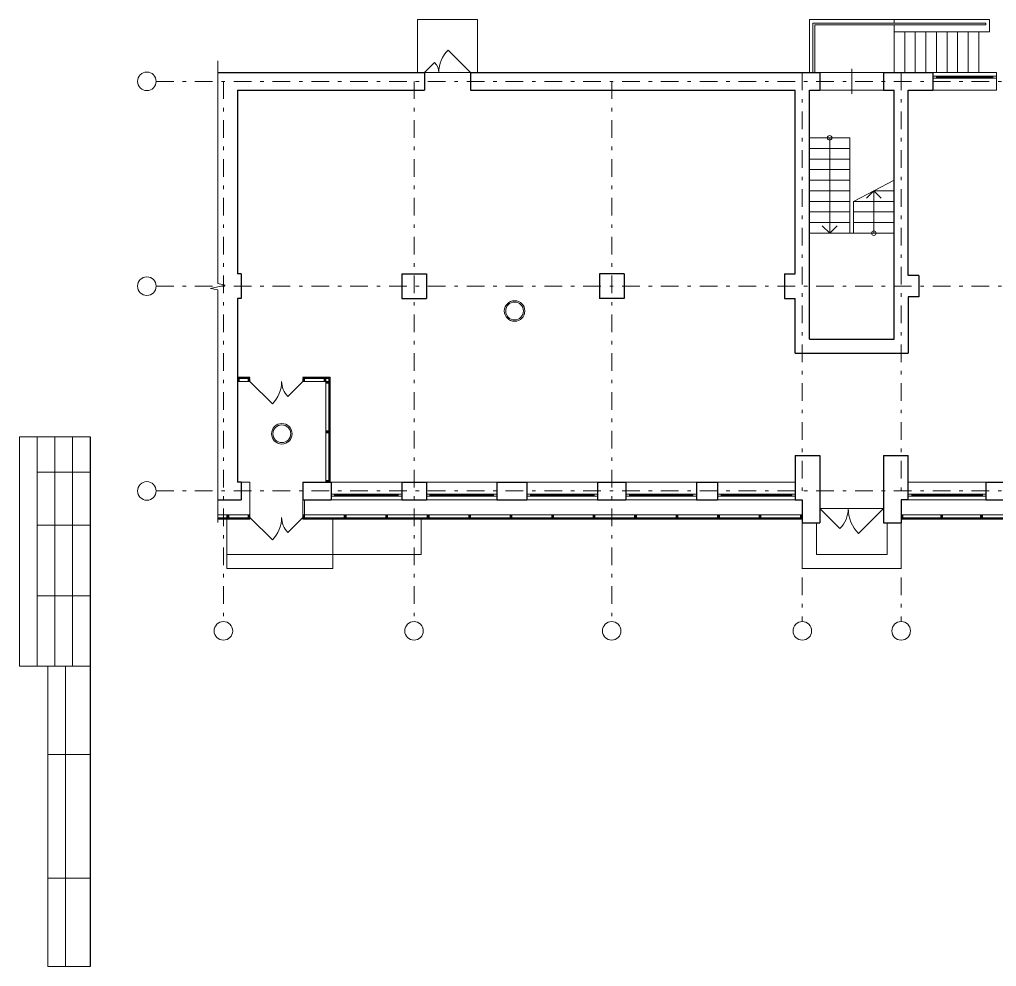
# Model space of a CAD drawing. Header units: metres. Extents: x 0 to 61, y 0.5 to 27.3.
# Drawn here: x 0 to 27.68, y 0.5 to 27.32 of the extents above; entities that cross this region are included whole.
import ezdxf

# ---------------------------------------------------------------- set-up
doc = ezdxf.new("R2010")
doc.units = ezdxf.units.M
doc.header["$MEASUREMENT"] = 0
doc.linetypes.add('( Dashdot )', pattern=[1.001, 0.5, -0.25, 0.001, -0.25])
doc.layers.add('Level 63', color=7, linetype='Continuous', lineweight=0)

# ---------------------------------------------------------------- blocks, each defined once
blk = doc.blocks.new('*U1186')
at = {"lineweight": 0}
blk.add_line((-0.8, 0), (0.8, 0), dxfattribs=at)
at = {"lineweight": 13, "flags": 128}
for points in [[(-0.9, 0.03), (-0.8, 0.03), (-0.8, -0.03), (-0.9, -0.03), (-0.9, 0.03)], [(0.9, 0.03), (0.8, 0.03), (0.8, -0.03), (0.9, -0.03), (0.9, 0.03)]]:
    blk.add_lwpolyline(points, close=True, dxfattribs=at)
at = {"lineweight": 0, "flags": 128}
blk.add_lwpolyline([(-0.8, 0.03), (0.8, 0.03), (0.8, -0.03), (-0.8, -0.03), (-0.8, 0.03)], close=True, dxfattribs=at)
blk = doc.blocks.new('*U1187')
at = {"lineweight": 0}
blk.add_line((-1, 0), (1, 0), dxfattribs=at)
at = {"lineweight": 13, "flags": 128}
for points in [[(-1.1, 0.03), (-1, 0.03), (-1, -0.03), (-1.1, -0.03), (-1.1, 0.03)], [(1.1, 0.03), (1, 0.03), (1, -0.03), (1.1, -0.03), (1.1, 0.03)]]:
    blk.add_lwpolyline(points, close=True, dxfattribs=at)
at = {"lineweight": 0, "flags": 128}
blk.add_lwpolyline([(-1, 0.03), (1, 0.03), (1, -0.03), (-1, -0.03), (-1, 0.03)], close=True, dxfattribs=at)
blk = doc.blocks.new('*U1190')
at = {"lineweight": 0}
blk.add_line((-0.9, 0), (0.9, 0), dxfattribs=at)
at = {"lineweight": 13, "flags": 128}
for points in [[(-1, 0.03), (-0.9, 0.03), (-0.9, -0.03), (-1, -0.03), (-1, 0.03)], [(1, 0.03), (0.9, 0.03), (0.9, -0.03), (1, -0.03), (1, 0.03)]]:
    blk.add_lwpolyline(points, close=True, dxfattribs=at)
at = {"lineweight": 0, "flags": 128}
blk.add_lwpolyline([(-0.9, 0.03), (0.9, 0.03), (0.9, -0.03), (-0.9, -0.03), (-0.9, 0.03)], close=True, dxfattribs=at)

msp = doc.modelspace()

# ---------------------------------------------------------------- linework, layer by layer
at = {"lineweight": 13}
for p, q in [((22.376, 25.816), (22.376, 27.316)), ((22.376, 27.316), (27.476, 27.316)), ((22.476, 27.216), (27.376, 27.216)), ((22.476, 25.816), (22.476, 27.216)), ((22.526, 27.166), (27.376, 27.166)), ((22.526, 25.816), (22.526, 27.166)), ((24.776, 27.216), (24.776, 27.316)), ((24.776, 25.816), (24.776, 27.166)), ((27.376, 27.166), (27.376, 27.216)), ((27.476, 26.966), (27.476, 27.316)), ((27.476, 26.966), (24.776, 26.966)), ((27.176, 25.816), (27.176, 26.966)), ((12.14, 26.452), (12.776, 25.816)), ((11.476, 25.816), (11.759, 26.099)), ((22.376, 23.966), (23.526, 23.966)), ((23.526, 21.266), (23.526, 23.966)), ((23.626, 21.266), (23.626, 22.166)), ((22.376, 21.266), (24.776, 21.266)), ((6.176, 17.186), (6.526, 17.186)), ((8.026, 17.186), (8.796, 17.186)), ((8.796, 14.216), (8.796, 17.186)), ((6.176, 17.066), (6.526, 17.066)), ((6.526, 17.066), (7.163, 16.43)), ((8.026, 17.066), (7.602, 16.642)), ((8.026, 17.066), (8.676, 17.066)), ((8.676, 17.066), (8.676, 14.216)), ((6.276, 14.216), (6.526, 14.216)), ((6.526, 14.216), (6.526, 13.286)), ((8.026, 13.716), (8.026, 13.286)), ((8.076, 13.716), (8.076, 13.286)), ((6.476, 13.286), (5.62, 13.286)), ((22.176, 13.286), (8.026, 13.286)), ((22.676, 13.466), (23.242, 12.9)), ((24.476, 13.466), (23.769, 12.759)), ((36.276, 13.286), (24.976, 13.286)), ((5.62, 13.166), (6.476, 13.166)), ((5.875, 13.166), (5.875, 11.766)), ((6.526, 13.216), (7.163, 12.58)), ((8.026, 13.216), (7.602, 12.792)), ((22.176, 13.166), (8.026, 13.166)), ((8.875, 13.166), (8.875, 11.766)), ((11.375, 13.166), (11.375, 12.166)), ((22.176, 13.066), (22.176, 11.766)), ((22.576, 13.066), (22.576, 12.166)), ((24.576, 13.066), (24.576, 12.166)), ((24.976, 13.166), (36.276, 13.166)), ((24.976, 13.066), (24.976, 11.766)), ((5.875, 12.166), (8.875, 12.166)), ((11.375, 12.166), (8.875, 12.166)), ((22.576, 12.166), (24.576, 12.166)), ((5.875, 11.766), (8.875, 11.766)), ((22.176, 11.766), (24.976, 11.766))]:
    msp.add_line(p, q, dxfattribs=at)
at = {"lineweight": 0}
for p, q in [((25.076, 25.816), (25.076, 26.966)), ((25.376, 25.816), (25.376, 26.966)), ((25.676, 25.816), (25.676, 26.966)), ((25.976, 25.816), (25.976, 26.966)), ((26.276, 25.816), (26.276, 26.966)), ((26.576, 25.816), (26.576, 26.966)), ((26.876, 25.816), (26.876, 26.966)), ((11.476, 25.816), (12.776, 25.816)), ((23.576, 25.916), (23.576, 25.216)), ((22.951, 23.966), (22.951, 21.266)), ((22.376, 23.666), (23.526, 23.666)), ((22.376, 23.366), (23.526, 23.366)), ((22.376, 23.066), (23.526, 23.066)), ((22.376, 22.766), (23.526, 22.766)), ((23.626, 22.166), (24.776, 22.766)), ((22.376, 22.466), (23.526, 22.466)), ((23.993, 22.258), (24.201, 22.466)), ((24.201, 22.466), (24.776, 22.466)), ((24.201, 21.266), (24.201, 22.466)), ((24.409, 22.258), (24.201, 22.466)), ((22.376, 22.166), (23.526, 22.166)), ((23.626, 22.166), (24.776, 22.166)), ((22.376, 21.866), (23.526, 21.866)), ((23.626, 21.866), (24.776, 21.866)), ((22.376, 21.566), (23.526, 21.566)), ((22.743, 21.474), (22.951, 21.266)), ((23.159, 21.474), (22.951, 21.266)), ((23.626, 21.566), (24.776, 21.566)), ((24.476, 13.466), (22.676, 13.466))]:
    msp.add_line(p, q, dxfattribs=at)
at = {"lineweight": 30}
for p, q in [((5.62, 25.816), (11.476, 25.816)), ((11.476, 25.816), (11.476, 25.316)), ((12.776, 25.816), (12.776, 25.316)), ((12.776, 25.816), (22.676, 25.816)), ((22.676, 25.816), (22.676, 25.316)), ((24.476, 25.816), (24.476, 25.316)), ((24.476, 25.816), (25.876, 25.816)), ((25.876, 25.816), (25.876, 25.316)), ((6.176, 25.316), (11.476, 25.316)), ((6.176, 25.316), (6.176, 20.116)), ((12.776, 25.316), (21.976, 25.316)), ((21.976, 20.116), (21.976, 25.316)), ((22.376, 18.266), (22.376, 25.316)), ((22.376, 25.316), (22.676, 25.316)), ((24.476, 25.316), (24.776, 25.316)), ((24.776, 18.266), (24.776, 25.316)), ((25.176, 20.066), (25.176, 25.316)), ((25.176, 25.316), (25.876, 25.316)), ((6.276, 20.116), (6.176, 20.116)), ((6.276, 20.116), (6.276, 19.416)), ((10.826, 20.116), (10.826, 19.416)), ((10.826, 20.116), (11.526, 20.116)), ((11.526, 20.116), (11.526, 19.416)), ((16.426, 20.116), (16.426, 19.416)), ((17.126, 20.116), (16.426, 20.116)), ((17.126, 20.116), (17.126, 19.416)), ((21.676, 20.116), (21.676, 19.416)), ((21.676, 20.116), (21.976, 20.116)), ((25.476, 20.066), (25.176, 20.066)), ((25.476, 20.066), (25.476, 19.466)), ((6.276, 19.416), (6.176, 19.416)), ((6.176, 19.416), (6.176, 14.216)), ((10.826, 19.416), (11.526, 19.416)), ((17.126, 19.416), (16.426, 19.416)), ((21.676, 19.416), (21.976, 19.416)), ((21.976, 17.866), (21.976, 19.416)), ((25.176, 19.466), (25.176, 17.866)), ((25.476, 19.466), (25.176, 19.466)), ((22.376, 18.266), (24.776, 18.266)), ((21.976, 17.866), (25.176, 17.866)), ((21.976, 14.966), (22.676, 14.966)), ((21.976, 14.966), (21.976, 13.716)), ((22.676, 14.966), (22.676, 13.066)), ((24.476, 14.966), (24.476, 13.066)), ((24.476, 14.966), (25.176, 14.966)), ((25.176, 13.716), (25.176, 14.966)), ((6.276, 14.216), (6.176, 14.216)), ((6.276, 14.216), (6.276, 13.716)), ((8.026, 14.216), (8.026, 13.716)), ((8.026, 14.216), (8.826, 14.216)), ((8.826, 14.216), (8.826, 13.716)), ((10.826, 14.216), (10.826, 13.716)), ((10.826, 14.216), (11.526, 14.216)), ((11.526, 14.216), (11.526, 13.716)), ((13.526, 14.216), (13.526, 13.716)), ((13.526, 14.216), (14.376, 14.216)), ((14.376, 14.216), (14.376, 13.716)), ((16.376, 14.216), (16.376, 13.716)), ((16.376, 14.216), (17.176, 14.216)), ((17.176, 14.216), (17.176, 13.716)), ((19.176, 14.216), (19.176, 13.716)), ((19.176, 14.216), (19.776, 14.216)), ((19.776, 14.216), (19.776, 13.716)), ((27.376, 14.216), (27.976, 14.216)), ((27.376, 14.216), (27.376, 13.716)), ((5.62, 13.716), (6.276, 13.716)), ((8.026, 13.716), (8.826, 13.716)), ((10.826, 13.716), (11.526, 13.716)), ((13.526, 13.716), (14.376, 13.716)), ((16.376, 13.716), (17.176, 13.716)), ((19.176, 13.716), (19.776, 13.716)), ((21.976, 13.716), (22.176, 13.716)), ((22.176, 13.716), (22.176, 13.066)), ((24.976, 13.716), (24.976, 13.066)), ((25.176, 13.716), (24.976, 13.716)), ((27.376, 13.716), (27.976, 13.716)), ((22.176, 13.066), (22.676, 13.066)), ((24.476, 13.066), (24.976, 13.066))]:
    msp.add_line(p, q, dxfattribs=at)
at = {"color": 1, "linetype": '( Dashdot )', "lineweight": 0}
for p, q in [((22.176, 25.815), (22.176, 10.266)), ((24.976, 25.815), (24.976, 10.266)), ((3.87, 25.566), (50.476, 25.566)), ((5.776, 25.566), (5.776, 10.266)), ((11.176, 25.566), (11.176, 10.266)), ((16.776, 25.566), (16.776, 10.266)), ((3.87, 19.766), (49.976, 19.766)), ((3.87, 13.966), (49.976, 13.966))]:
    msp.add_line(p, q, dxfattribs=at)
at = {"color": 7, "linetype": 'Continuous', "lineweight": 13, "extrusion": (0, 0, -1)}
for p, q in [((6.201, 17.066), (6.201, 17.186)), ((6.501, 17.066), (6.501, 17.186)), ((8.051, 17.066), (8.051, 17.186)), ((8.651, 17.066), (8.651, 17.186)), ((8.676, 17.041), (8.796, 17.041)), ((8.676, 15.641), (8.796, 15.641)), ((8.676, 14.241), (8.796, 14.241)), ((5.9, 13.286), (5.9, 13.166)), ((6.501, 13.286), (6.501, 13.166)), ((8.051, 13.286), (8.051, 13.166)), ((9.226, 13.286), (9.226, 13.166)), ((10.401, 13.286), (10.401, 13.166)), ((11.576, 13.286), (11.576, 13.166)), ((12.751, 13.286), (12.751, 13.166)), ((13.926, 13.286), (13.926, 13.166)), ((15.101, 13.286), (15.101, 13.166)), ((16.276, 13.286), (16.276, 13.166)), ((17.451, 13.286), (17.451, 13.166)), ((18.626, 13.286), (18.626, 13.166)), ((19.801, 13.286), (19.801, 13.166)), ((20.976, 13.286), (20.976, 13.166)), ((22.151, 13.286), (22.151, 13.166))]:
    msp.add_line(p, q, dxfattribs=at)
at = {"color": 7, "linetype": 'Continuous', "lineweight": 13}
for p, q in [((25.001, 13.286), (25.001, 13.166)), ((26.126, 13.286), (26.126, 13.166)), ((27.251, 13.286), (27.251, 13.166)), ((5.885, 13.201), (5.62, 13.201)), ((5.885, 13.176), (5.62, 13.176))]:
    msp.add_line(p, q, dxfattribs=at)
at = {"lineweight": 13, "flags": 128}
for points in [[(12.976, 25.816), (12.976, 27.316), (11.276, 27.316), (11.276, 25.816)], [(8.786, 17.176), (8.666, 17.176), (8.666, 17.151), (8.761, 17.151)], [(8.761, 17.151), (8.761, 17.056), (8.786, 17.056), (8.786, 17.176)]]:
    msp.add_lwpolyline(points, dxfattribs=at)
at = {"lineweight": 0, "flags": 128}
msp.add_lwpolyline([(5.62, 13.074), (5.62, 19.657), (5.414, 19.703), (5.826, 19.793), (5.62, 19.839), (5.62, 26.15)], dxfattribs=at)
for points in [[(22.676, 25.816), (24.476, 25.816), (24.476, 25.316), (22.676, 25.316), (22.676, 25.816)], [(25.876, 25.816), (27.676, 25.816), (27.676, 25.316), (25.876, 25.316), (25.876, 25.816)], [(8.826, 14.216), (10.826, 14.216), (10.826, 13.716), (8.826, 13.716), (8.826, 14.216)], [(11.526, 14.216), (13.526, 14.216), (13.526, 13.716), (11.526, 13.716), (11.526, 14.216)], [(14.376, 14.216), (16.376, 14.216), (16.376, 13.716), (14.376, 13.716), (14.376, 14.216)], [(17.176, 14.216), (19.176, 14.216), (19.176, 13.716), (17.176, 13.716), (17.176, 14.216)], [(19.776, 14.216), (21.976, 14.216), (21.976, 13.716), (19.776, 13.716), (19.776, 14.216)], [(25.176, 14.216), (27.376, 14.216), (27.376, 13.716), (25.176, 13.716), (25.176, 14.216)]]:
    msp.add_lwpolyline(points, close=True, dxfattribs=at)
at = {"color": 252, "lineweight": 0, "flags": 128}
msp.add_lwpolyline([(22.376, 25.316), (24.776, 25.316), (24.776, 18.266), (22.376, 18.266), (22.376, 25.316)], close=True, dxfattribs=at)
at = {"color": 7, "linetype": 'Continuous', "lineweight": 13, "extrusion": (0, 0, -1), "flags": 128}
for points in [[(-6.176, 17.176), (-6.226, 17.176), (-6.226, 17.186), (-6.176, 17.186), (-6.176, 17.176)], [(-6.476, 17.176), (-6.526, 17.176), (-6.526, 17.186), (-6.476, 17.186), (-6.476, 17.176)], [(-8.026, 17.176), (-8.076, 17.176), (-8.076, 17.186), (-8.026, 17.186), (-8.026, 17.176)], [(-8.626, 17.176), (-8.676, 17.176), (-8.676, 17.186), (-8.626, 17.186), (-8.626, 17.176)], [(-6.176, 17.066), (-6.226, 17.066), (-6.226, 17.136), (-6.176, 17.136), (-6.176, 17.066)], [(-6.476, 17.066), (-6.526, 17.066), (-6.526, 17.136), (-6.476, 17.136), (-6.476, 17.066)], [(-8.026, 17.066), (-8.076, 17.066), (-8.076, 17.136), (-8.026, 17.136), (-8.026, 17.066)], [(-8.626, 17.066), (-8.676, 17.066), (-8.676, 17.136), (-8.626, 17.136), (-8.626, 17.066)], [(-8.676, 17.066), (-8.676, 17.016), (-8.746, 17.016), (-8.746, 17.066), (-8.676, 17.066)], [(-8.786, 17.066), (-8.786, 17.016), (-8.796, 17.016), (-8.796, 17.066), (-8.786, 17.066)], [(-8.676, 15.666), (-8.676, 15.616), (-8.746, 15.616), (-8.746, 15.666), (-8.676, 15.666)], [(-8.786, 15.666), (-8.786, 15.616), (-8.796, 15.616), (-8.796, 15.666), (-8.786, 15.666)], [(-8.676, 14.266), (-8.676, 14.216), (-8.746, 14.216), (-8.746, 14.266), (-8.676, 14.266)], [(-8.786, 14.266), (-8.786, 14.216), (-8.796, 14.216), (-8.796, 14.266), (-8.786, 14.266)], [(-5.925, 13.286), (-5.875, 13.286), (-5.875, 13.216), (-5.925, 13.216), (-5.925, 13.286)], [(-6.526, 13.286), (-6.476, 13.286), (-6.476, 13.216), (-6.526, 13.216), (-6.526, 13.286)], [(-8.076, 13.286), (-8.026, 13.286), (-8.026, 13.216), (-8.076, 13.216), (-8.076, 13.286)], [(-9.251, 13.286), (-9.201, 13.286), (-9.201, 13.216), (-9.251, 13.216), (-9.251, 13.286)], [(-10.426, 13.286), (-10.376, 13.286), (-10.376, 13.216), (-10.426, 13.216), (-10.426, 13.286)], [(-11.601, 13.286), (-11.551, 13.286), (-11.551, 13.216), (-11.601, 13.216), (-11.601, 13.286)], [(-12.776, 13.286), (-12.726, 13.286), (-12.726, 13.216), (-12.776, 13.216), (-12.776, 13.286)], [(-13.951, 13.286), (-13.901, 13.286), (-13.901, 13.216), (-13.951, 13.216), (-13.951, 13.286)], [(-15.126, 13.286), (-15.076, 13.286), (-15.076, 13.216), (-15.126, 13.216), (-15.126, 13.286)], [(-16.301, 13.286), (-16.251, 13.286), (-16.251, 13.216), (-16.301, 13.216), (-16.301, 13.286)], [(-17.476, 13.286), (-17.426, 13.286), (-17.426, 13.216), (-17.476, 13.216), (-17.476, 13.286)], [(-18.651, 13.286), (-18.601, 13.286), (-18.601, 13.216), (-18.651, 13.216), (-18.651, 13.286)], [(-19.826, 13.286), (-19.776, 13.286), (-19.776, 13.216), (-19.826, 13.216), (-19.826, 13.286)], [(-21.001, 13.286), (-20.951, 13.286), (-20.951, 13.216), (-21.001, 13.216), (-21.001, 13.286)], [(-22.176, 13.286), (-22.126, 13.286), (-22.126, 13.216), (-22.176, 13.216), (-22.176, 13.286)], [(-5.925, 13.176), (-5.875, 13.176), (-5.875, 13.166), (-5.925, 13.166), (-5.925, 13.176)], [(-6.526, 13.176), (-6.476, 13.176), (-6.476, 13.166), (-6.526, 13.166), (-6.526, 13.176)], [(-8.076, 13.176), (-8.026, 13.176), (-8.026, 13.166), (-8.076, 13.166), (-8.076, 13.176)], [(-9.251, 13.176), (-9.201, 13.176), (-9.201, 13.166), (-9.251, 13.166), (-9.251, 13.176)], [(-10.426, 13.176), (-10.376, 13.176), (-10.376, 13.166), (-10.426, 13.166), (-10.426, 13.176)], [(-11.601, 13.176), (-11.551, 13.176), (-11.551, 13.166), (-11.601, 13.166), (-11.601, 13.176)], [(-12.776, 13.176), (-12.726, 13.176), (-12.726, 13.166), (-12.776, 13.166), (-12.776, 13.176)], [(-13.951, 13.176), (-13.901, 13.176), (-13.901, 13.166), (-13.951, 13.166), (-13.951, 13.176)], [(-15.126, 13.176), (-15.076, 13.176), (-15.076, 13.166), (-15.126, 13.166), (-15.126, 13.176)], [(-16.301, 13.176), (-16.251, 13.176), (-16.251, 13.166), (-16.301, 13.166), (-16.301, 13.176)], [(-17.476, 13.176), (-17.426, 13.176), (-17.426, 13.166), (-17.476, 13.166), (-17.476, 13.176)], [(-18.651, 13.176), (-18.601, 13.176), (-18.601, 13.166), (-18.651, 13.166), (-18.651, 13.176)], [(-19.826, 13.176), (-19.776, 13.176), (-19.776, 13.166), (-19.826, 13.166), (-19.826, 13.176)], [(-21.001, 13.176), (-20.951, 13.176), (-20.951, 13.166), (-21.001, 13.166), (-21.001, 13.176)], [(-22.176, 13.176), (-22.126, 13.176), (-22.126, 13.166), (-22.176, 13.166), (-22.176, 13.176)]]:
    msp.add_lwpolyline(points, close=True, dxfattribs=at)
for points in [[(-6.216, 17.151), (-6.216, 17.176), (-6.186, 17.176), (-6.186, 17.151)], [(-6.516, 17.151), (-6.516, 17.176), (-6.486, 17.176), (-6.486, 17.151)], [(-8.066, 17.151), (-8.066, 17.176), (-8.036, 17.176), (-8.036, 17.151)], [(-8.666, 17.151), (-8.666, 17.176), (-8.636, 17.176), (-8.636, 17.151)], [(-6.186, 17.151), (-6.176, 17.151), (-6.176, 17.136), (-6.226, 17.136), (-6.226, 17.151), (-6.216, 17.151)], [(-6.486, 17.151), (-6.476, 17.151), (-6.476, 17.136), (-6.526, 17.136), (-6.526, 17.151), (-6.516, 17.151)], [(-8.036, 17.151), (-8.026, 17.151), (-8.026, 17.136), (-8.076, 17.136), (-8.076, 17.151), (-8.066, 17.151)], [(-8.636, 17.151), (-8.626, 17.151), (-8.626, 17.136), (-8.676, 17.136), (-8.676, 17.151), (-8.666, 17.151)], [(-8.761, 17.056), (-8.761, 17.066), (-8.746, 17.066), (-8.746, 17.016), (-8.761, 17.016), (-8.761, 17.026)], [(-8.761, 17.026), (-8.786, 17.026), (-8.786, 17.056), (-8.761, 17.056)], [(-8.761, 15.656), (-8.761, 15.666), (-8.746, 15.666), (-8.746, 15.616), (-8.761, 15.616), (-8.761, 15.626)], [(-8.761, 15.626), (-8.786, 15.626), (-8.786, 15.656), (-8.761, 15.656)], [(-8.761, 14.256), (-8.761, 14.266), (-8.746, 14.266), (-8.746, 14.216), (-8.761, 14.216), (-8.761, 14.226)], [(-8.761, 14.226), (-8.786, 14.226), (-8.786, 14.256), (-8.761, 14.256)], [(-5.915, 13.201), (-5.925, 13.201), (-5.925, 13.216), (-5.875, 13.216), (-5.875, 13.201), (-5.885, 13.201)], [(-5.885, 13.201), (-5.885, 13.176), (-5.915, 13.176), (-5.915, 13.201)], [(-6.516, 13.201), (-6.526, 13.201), (-6.526, 13.216), (-6.476, 13.216), (-6.476, 13.201), (-6.486, 13.201)], [(-6.486, 13.201), (-6.486, 13.176), (-6.516, 13.176), (-6.516, 13.201)], [(-8.066, 13.201), (-8.076, 13.201), (-8.076, 13.216), (-8.026, 13.216), (-8.026, 13.201), (-8.036, 13.201)], [(-8.036, 13.201), (-8.036, 13.176), (-8.066, 13.176), (-8.066, 13.201)], [(-9.241, 13.201), (-9.251, 13.201), (-9.251, 13.216), (-9.201, 13.216), (-9.201, 13.201), (-9.211, 13.201)], [(-9.211, 13.201), (-9.211, 13.176), (-9.241, 13.176), (-9.241, 13.201)], [(-10.416, 13.201), (-10.426, 13.201), (-10.426, 13.216), (-10.376, 13.216), (-10.376, 13.201), (-10.386, 13.201)], [(-10.386, 13.201), (-10.386, 13.176), (-10.416, 13.176), (-10.416, 13.201)], [(-11.591, 13.201), (-11.601, 13.201), (-11.601, 13.216), (-11.551, 13.216), (-11.551, 13.201), (-11.561, 13.201)], [(-11.561, 13.201), (-11.561, 13.176), (-11.591, 13.176), (-11.591, 13.201)], [(-12.766, 13.201), (-12.776, 13.201), (-12.776, 13.216), (-12.726, 13.216), (-12.726, 13.201), (-12.736, 13.201)], [(-12.736, 13.201), (-12.736, 13.176), (-12.766, 13.176), (-12.766, 13.201)], [(-13.941, 13.201), (-13.951, 13.201), (-13.951, 13.216), (-13.901, 13.216), (-13.901, 13.201), (-13.911, 13.201)], [(-13.911, 13.201), (-13.911, 13.176), (-13.941, 13.176), (-13.941, 13.201)], [(-15.116, 13.201), (-15.126, 13.201), (-15.126, 13.216), (-15.076, 13.216), (-15.076, 13.201), (-15.086, 13.201)], [(-15.086, 13.201), (-15.086, 13.176), (-15.116, 13.176), (-15.116, 13.201)], [(-16.291, 13.201), (-16.301, 13.201), (-16.301, 13.216), (-16.251, 13.216), (-16.251, 13.201), (-16.261, 13.201)], [(-16.261, 13.201), (-16.261, 13.176), (-16.291, 13.176), (-16.291, 13.201)], [(-17.466, 13.201), (-17.476, 13.201), (-17.476, 13.216), (-17.426, 13.216), (-17.426, 13.201), (-17.436, 13.201)], [(-17.436, 13.201), (-17.436, 13.176), (-17.466, 13.176), (-17.466, 13.201)], [(-18.641, 13.201), (-18.651, 13.201), (-18.651, 13.216), (-18.601, 13.216), (-18.601, 13.201), (-18.611, 13.201)], [(-18.611, 13.201), (-18.611, 13.176), (-18.641, 13.176), (-18.641, 13.201)], [(-19.816, 13.201), (-19.826, 13.201), (-19.826, 13.216), (-19.776, 13.216), (-19.776, 13.201), (-19.786, 13.201)], [(-19.786, 13.201), (-19.786, 13.176), (-19.816, 13.176), (-19.816, 13.201)], [(-20.991, 13.201), (-21.001, 13.201), (-21.001, 13.216), (-20.951, 13.216), (-20.951, 13.201), (-20.961, 13.201)], [(-20.961, 13.201), (-20.961, 13.176), (-20.991, 13.176), (-20.991, 13.201)], [(-22.166, 13.201), (-22.176, 13.201), (-22.176, 13.216), (-22.126, 13.216), (-22.126, 13.201), (-22.136, 13.201)], [(-22.136, 13.201), (-22.136, 13.176), (-22.166, 13.176), (-22.166, 13.201)]]:
    msp.add_lwpolyline(points, dxfattribs=at)
at = {"lineweight": 13, "flags": 128}
for points in [[(6.216, 17.176), (6.486, 17.176), (6.486, 17.151), (6.216, 17.151), (6.216, 17.176)], [(8.066, 17.176), (8.066, 17.151), (8.636, 17.151), (8.636, 17.176), (8.066, 17.176)], [(8.761, 17.026), (8.786, 17.026), (8.786, 14.256), (8.761, 14.256), (8.761, 17.026)], [(5.915, 13.201), (5.915, 13.176), (6.486, 13.176), (6.486, 13.201), (5.915, 13.201)], [(22.136, 13.201), (22.136, 13.176), (8.066, 13.176), (8.066, 13.201), (22.136, 13.201)], [(36.236, 13.201), (36.236, 13.176), (25.016, 13.176), (25.016, 13.201), (36.236, 13.201)]]:
    msp.add_lwpolyline(points, close=True, dxfattribs=at)
msp.add_lwpolyline([(2, 15.5), (2, 0.5)])
at = {"color": 7, "linetype": 'Continuous', "lineweight": 13, "flags": 128}
for points in [[(24.976, 13.286), (25.026, 13.286), (25.026, 13.216), (24.976, 13.216), (24.976, 13.286)], [(26.101, 13.286), (26.151, 13.286), (26.151, 13.216), (26.101, 13.216), (26.101, 13.286)], [(27.226, 13.286), (27.276, 13.286), (27.276, 13.216), (27.226, 13.216), (27.226, 13.286)], [(24.976, 13.176), (25.026, 13.176), (25.026, 13.166), (24.976, 13.166), (24.976, 13.176)], [(26.101, 13.176), (26.151, 13.176), (26.151, 13.166), (26.101, 13.166), (26.101, 13.176)], [(27.226, 13.176), (27.276, 13.176), (27.276, 13.166), (27.226, 13.166), (27.226, 13.176)]]:
    msp.add_lwpolyline(points, close=True, dxfattribs=at)
for points in [[(24.986, 13.201), (24.976, 13.201), (24.976, 13.216), (25.026, 13.216), (25.026, 13.201), (25.016, 13.201)], [(25.016, 13.201), (25.016, 13.176), (24.986, 13.176), (24.986, 13.201)], [(26.111, 13.201), (26.101, 13.201), (26.101, 13.216), (26.151, 13.216), (26.151, 13.201), (26.141, 13.201)], [(26.141, 13.201), (26.141, 13.176), (26.111, 13.176), (26.111, 13.201)], [(27.236, 13.201), (27.226, 13.201), (27.226, 13.216), (27.276, 13.216), (27.276, 13.201), (27.266, 13.201)], [(27.266, 13.201), (27.266, 13.176), (27.236, 13.176), (27.236, 13.201)]]:
    msp.add_lwpolyline(points, dxfattribs=at)
at = {"color": 7, "linetype": 'Continuous', "lineweight": 13}
for centre, radius in [((3.607, 25.566), 0.263), ((3.607, 19.766), 0.263), ((14.025, 19.063), 0.291), ((14.025, 19.063), 0.252), ((7.431, 15.586), 0.291), ((7.431, 15.586), 0.252), ((3.607, 13.966), 0.263), ((5.776, 10.003), 0.263), ((11.176, 10.003), 0.263), ((16.776, 10.003), 0.263), ((22.176, 10.003), 0.263), ((24.976, 10.003), 0.263)]:
    msp.add_circle(centre, radius, dxfattribs=at)
at = {"lineweight": 0}
for centre in [(22.951, 23.966), (24.201, 21.266)]:
    msp.add_circle(centre, 0.0644, dxfattribs=at)
for centre, radius, start, end in [((12.776, 25.816), 0.9, 135, 180), ((11.476, 25.816), 0.4, 0, 45), ((6.526, 17.066), 0.9, 315, 0), ((8.026, 17.066), 0.6, 180, 225), ((22.676, 13.466), 0.8, 315, 0), ((24.476, 13.466), 1, 180, 225), ((6.526, 13.216), 0.9, 315, 0), ((8.026, 13.216), 0.6, 180, 225)]:
    msp.add_arc(centre, radius, start, end, dxfattribs=at)
at = {"layer": 'Level 63', "color": 7, "linetype": 'Continuous', "lineweight": 13}
for p, q in [((0, 15.5), (2, 15.5)), ((0, 15.5), (0, 9)), ((0.5, 15.5), (0.5, 9)), ((1, 15.5), (1, 9)), ((1.5, 15.5), (1.5, 9)), ((0.5, 14.5), (2, 14.5)), ((0.5, 13), (2, 13)), ((0.5, 11), (2, 11)), ((0, 9), (2, 9)), ((0.8, 9), (2, 9)), ((1.3, 0.5), (1.3, 9)), ((0.8, 6.5), (2, 6.5)), ((0.8, 3), (2, 3))]:
    msp.add_line(p, q, dxfattribs=at)
at = {"layer": 'Level 63', "color": 7, "linetype": 'Continuous', "lineweight": 13, "flags": 128}
msp.add_lwpolyline([(2, 0.5), (0.8, 0.5), (0.8, 9)], dxfattribs=at)

# ---------------------------------------------------------------- block references
at = {"lineweight": 13}
for name, p in [('*U1186', (26.776, 25.686)), ('*U1187', (20.876, 13.846)), ('*U1187', (26.276, 13.846))]:
    msp.add_blockref(name, p, dxfattribs=at)
at = {"lineweight": 0}
for p in [(9.826, 13.846), (12.526, 13.846), (15.376, 13.846), (18.176, 13.846)]:
    msp.add_blockref('*U1190', p, dxfattribs=at)

doc.saveas('drawing.dxf')
